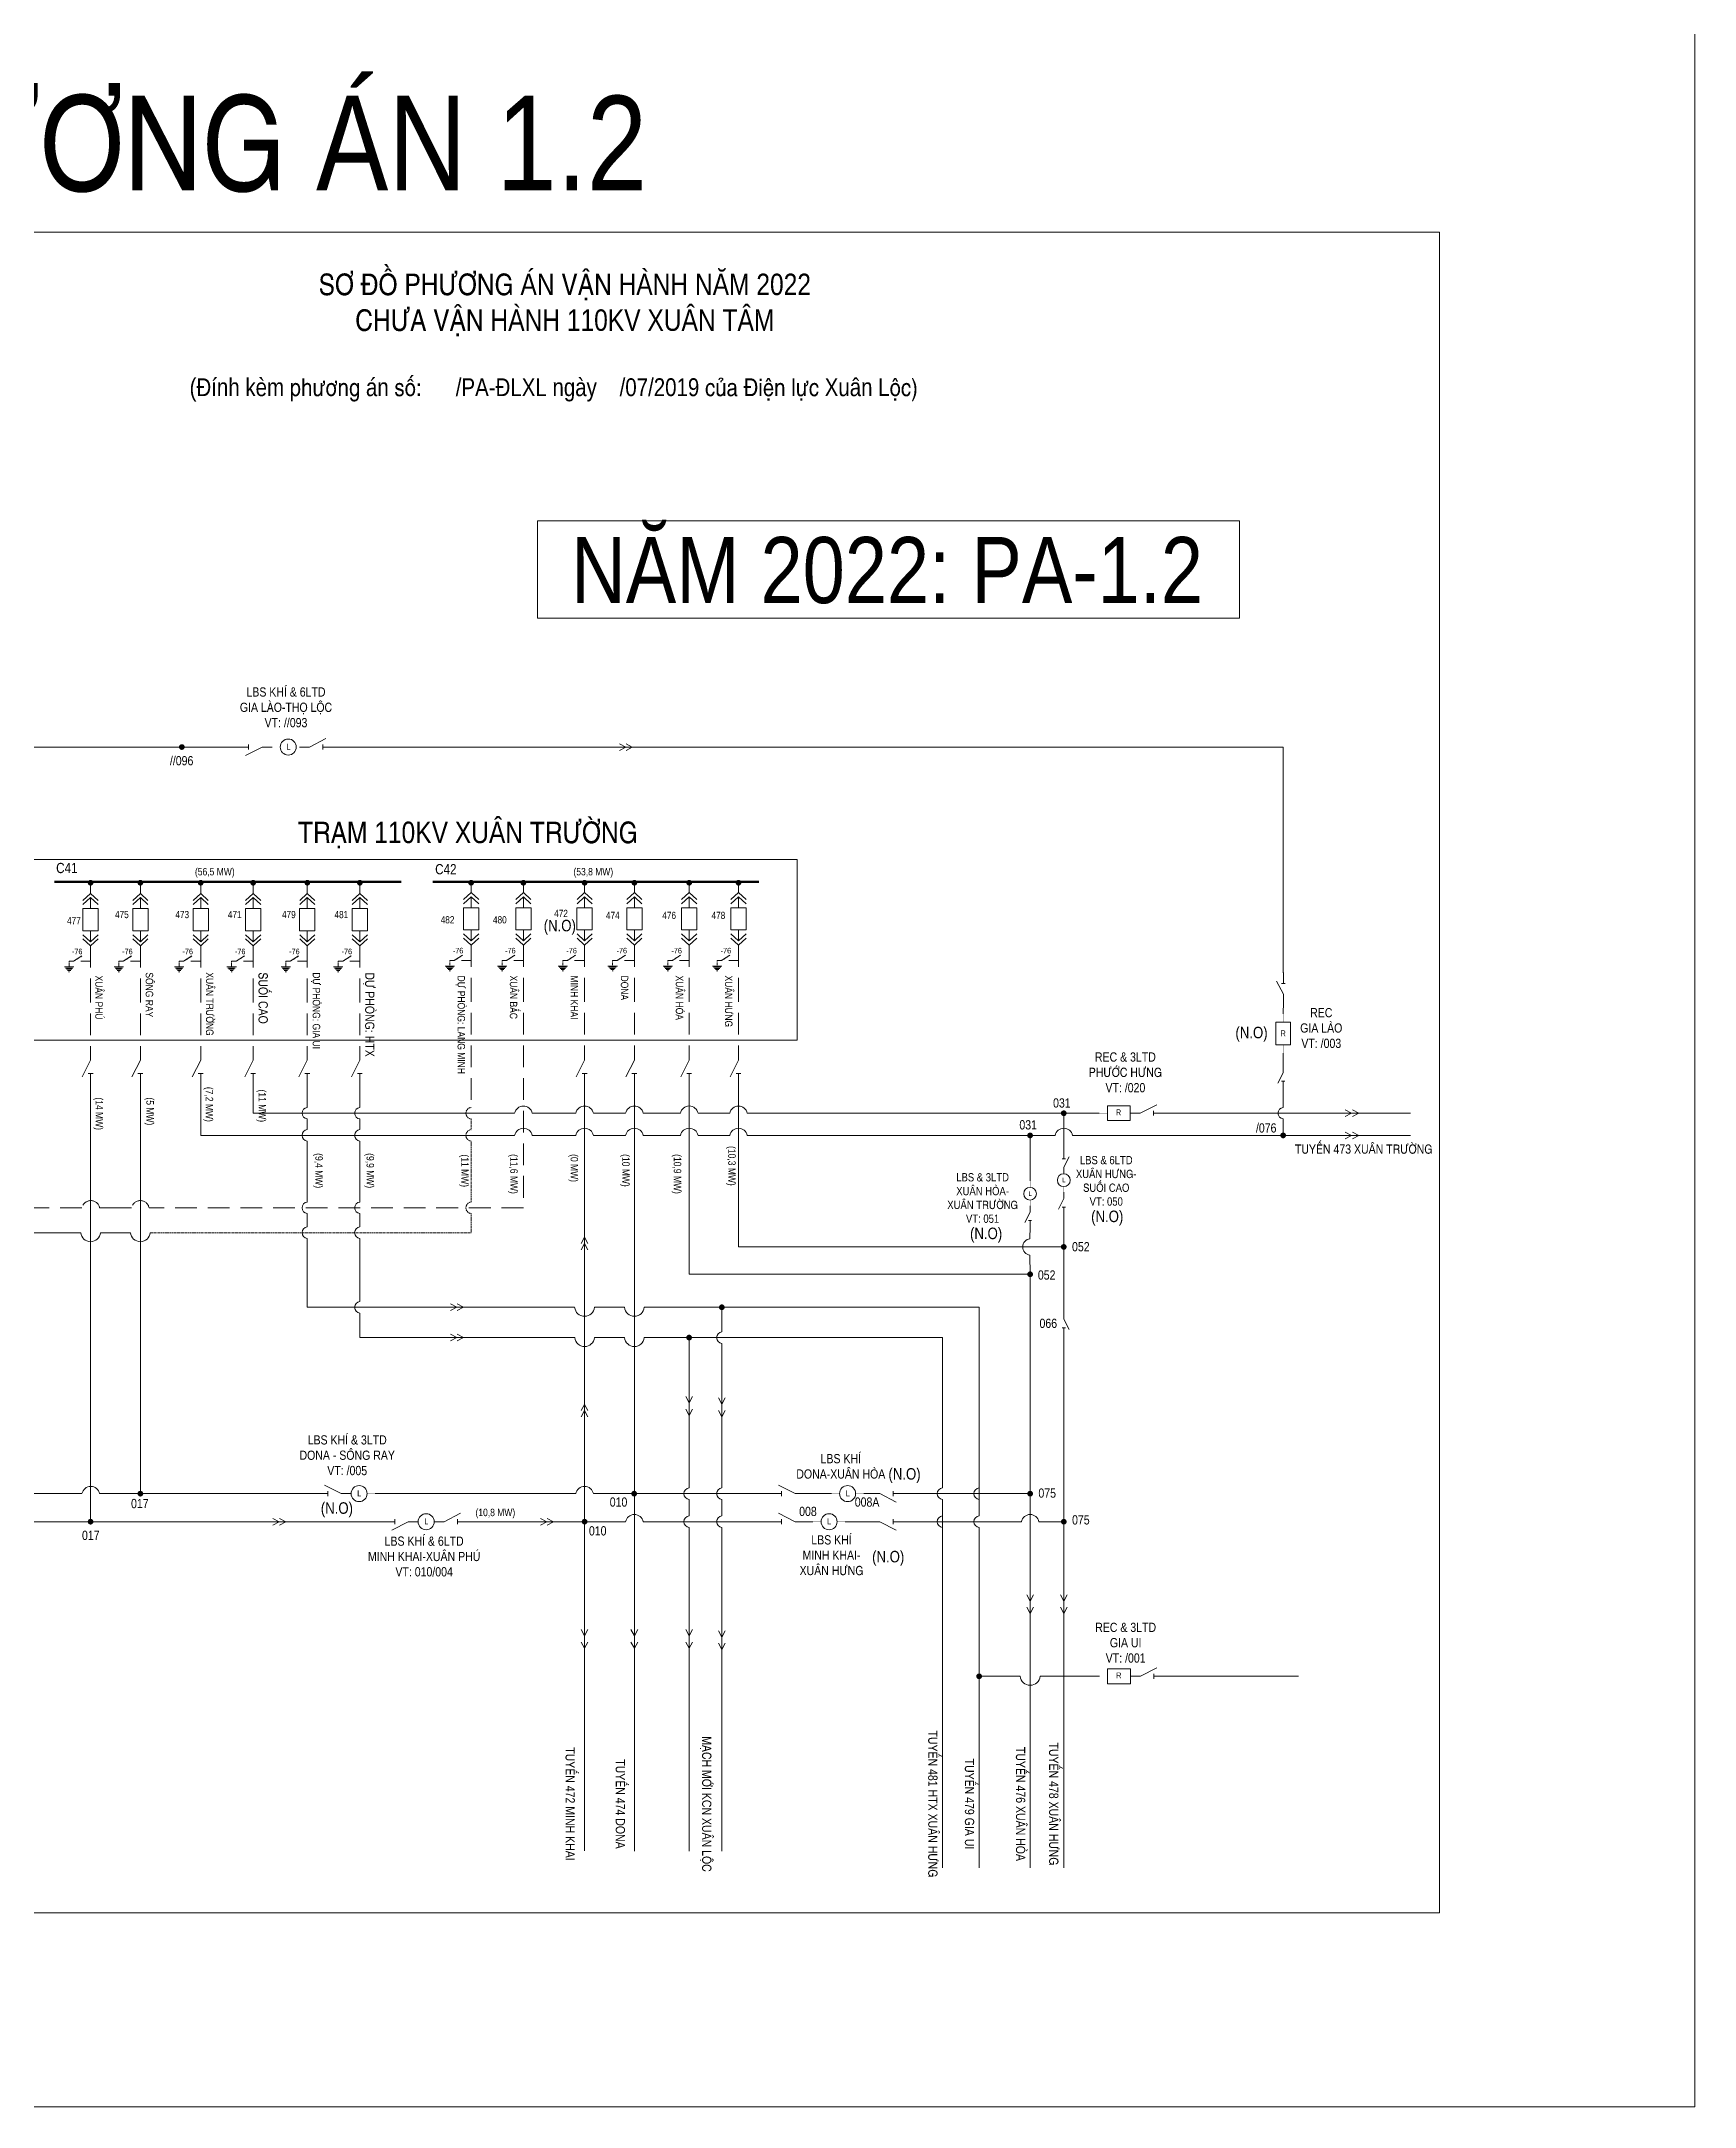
# Model space of a CAD drawing. Header units: inches. Extents: x 2152 to 4977, y -3144 to -873.
# Drawn here: x 4597.3 to 4977, y -3144 to -2669.5 of the extents above; entities that cross this region are included whole.
import ezdxf
from ezdxf.enums import TextEntityAlignment as Align

# ---------------------------------------------------------------- set-up
doc = ezdxf.new("R2010")
doc.units = ezdxf.units.IN
doc.header["$LTSCALE"] = 0.2
doc.header["$MEASUREMENT"] = 0
doc.linetypes.add('DASHED', pattern=[0.75, 0.5, -0.25])
doc.layers.get('0').update_dxf_attribs({"lineweight": 5})
for name, color, linetype, lineweight in [('Cap ngam', 1, 'DASHED', 15), ('Day 110kV', 4, 'Continuous', 13), ('Day 22kV', 1, 'Continuous', 13), ('Khung', 7, 'Continuous', 13), ('Text', 7, 'Continuous', 9), ('Thiet bi', 3, 'Continuous', 9), ('Tuyen 475', 6, 'Continuous', 13)]:
    doc.layers.add(name, color=color, linetype=linetype, lineweight=lineweight)
doc.styles.add('V-H-C', font='VHELVCN.TTF')
doc.styles.add('V-H-C-B', font='VHELVCB.TTF')

# ---------------------------------------------------------------- blocks, each defined once
blk = doc.blocks.new('MAT CAT')
at = {"color": 0}
for points in [[(-0.97, 5.81), (0, 6.7), (0.97, 5.81)], [(-0.97, 5.28), (0, 6.17), (0.97, 5.28)], [(0, 4.76), (0, 6.17)], [(-0.97, 1.42), (0, 0.53), (0.97, 1.42)], [(-0.97, 0.89), (0, 0), (0.97, 0.89)], [(0, 1.94), (0, 0.53)]]:
    blk.add_lwpolyline(points, dxfattribs=at)
blk.add_lwpolyline([(-0.98, 4.76), (0.98, 4.76), (0.98, 1.94), (-0.98, 1.94)], close=True, dxfattribs=at)
blk = doc.blocks.new('NOI DAT')
at = {"color": 0}
for points in [[(0.6, 0), (-0.6, 0)], [(-0.47, -0.15), (0.47, -0.15)], [(-0.34, -0.31), (0.34, -0.31)], [(-0.21, -0.46), (0.21, -0.46)], [(-0.08, -0.62), (0.08, -0.62)]]:
    blk.add_lwpolyline(points, dxfattribs=at)
blk = doc.blocks.new('DTD MC')
at = {"layer": 'Day 110kV', "color": 1, "linetype": 'DASHED'}
blk.add_lwpolyline([(1377.92, 454.43), (1374.95, 452.52), (1373.34, 452.52), (1373.34, 450.53)], dxfattribs=at)
at = {"layer": 'Thiet bi'}
for points in [[(1373.34, 452.52), (1374.95, 452.52), (1377.92, 454.43)], [(1381.08, 452.52), (1377.54, 452.52)]]:
    blk.add_lwpolyline(points, dxfattribs=at)
at = {"layer": 'Thiet bi', "xscale": 2.809729812779096, "yscale": 2.809729812779096, "zscale": 2.809729812779032}
blk.add_blockref('NOI DAT', (1373.34, 450.53), dxfattribs=at)
blk = doc.blocks.new('ALTD')
at = {"color": 0}
for points in [[(3.38, 1.08), (1.27, 0), (0, 0)], [(2.99, 0.31), (2.99, -0.31)], [(2.99, 0), (4.73, 0)]]:
    blk.add_lwpolyline(points, dxfattribs=at)

msp = doc.modelspace()

# ---------------------------------------------------------------- linework, layer by layer
at = {"layer": 'Cap ngam', "linetype": 'DASHED', "ltscale": 50, "elevation": 0.2}
for points in [[(4608.61, -2877.28), (4608.61, -2885.33), (4608.61, -2885.33), (4608.61, -2901.26)], [(4620.04, -2877.28), (4620.04, -2885.33), (4620.04, -2885.33), (4620.04, -2901.26)], [(4633.9, -2877.28), (4633.9, -2885.33), (4633.9, -2885.33), (4633.9, -2901.26), (4633.9, -2901.26)], [(4645.95, -2877.28), (4645.95, -2885.33), (4645.95, -2885.33), (4645.95, -2901.26), (4645.95, -2901.26)], [(4658.39, -2877.28), (4658.39, -2885.33), (4658.39, -2885.33), (4658.39, -2901.26), (4658.39, -2901.26)], [(4670.45, -2877.28), (4670.45, -2885.33), (4670.45, -2885.33), (4670.45, -2901.26), (4670.45, -2901.26)], [(4696.01, -2877.1), (4696.01, -2885.15), (4696.01, -2885.15), (4696.01, -2914.4), (4696.01, -2914.4)], [(4708.02, -2877.1), (4708.02, -2885.15), (4708.02, -2885.15), (4708.02, -2937.45)], [(4722.08, -2877.1), (4722.08, -2885.15), (4722.08, -2885.15), (4722.08, -2901.26)], [(4733.51, -2877.09), (4733.51, -2885.15), (4733.51, -2885.15), (4733.51, -2901.26)], [(4746.11, -2877.09), (4746.11, -2885.15), (4746.11, -2885.15), (4746.11, -2901.26)], [(4757.43, -2877.09), (4757.43, -2885.15), (4757.43, -2885.15), (4757.43, -2901.26)]]:
    msp.add_lwpolyline(points, dxfattribs=at)
at = {"layer": 'Cap ngam', "elevation": 0.2}
for points in [[(4696.01, -2914.4), (4696.01, -2914.4, 0.899221), (4696.01, -2917.05)], [(4696.01, -2919.5), (4696.01, -2919.5, 0.899221), (4696.01, -2922.15)], [(4696.01, -2936.13), (4696.01, -2936.13, 0.899221), (4696.01, -2938.78)]]:
    msp.add_lwpolyline(points, format="xyb", dxfattribs=at)
for points in [[(4696.01, -2917.05), (4696.01, -2919.5)], [(4696.01, -2922.15), (4696.01, -2936.13)], [(4696.01, -2938.78), (4696.01, -2943.17), (4622.32, -2943.17)]]:
    msp.add_lwpolyline(points, dxfattribs=at)
at = {"layer": 'Cap ngam', "linetype": 'DASHED', "ltscale": 50, "elevation": 0.2}
for points in [[(4613.42, -2937.45), (4610.67, -2937.45, 0.818695), (4606.63, -2937.45), (4594.6, -2937.45)], [(4708.02, -2937.45), (4622.05, -2937.45, 0.818695), (4618.02, -2937.45), (4613.42, -2937.45)]]:
    msp.add_lwpolyline(points, format="xyb", dxfattribs=at)
at = {"layer": 'Day 22kV'}
for p, q in [((4645.95, -2909.76, 0.2), (4645.95, -2915.72, 0.2)), ((4722.08, -2909.76, 0.2), (4722.08, -3085.15, 0.2)), ((4733.51, -2909.76, 0.2), (4733.51, -3085.27, 0.2)), ((4645.95, -2915.72, 0.2), (4702.85, -2915.72, 0.2)), ((4762.25, -2915.72, 0.2), (4840.26, -2915.72, 0.2)), ((4855.9, -2915.71, 0.2), (4911.8, -2915.71, 0.2)), ((4645.95, -2920.83, 0.2), (4702.85, -2920.83, 0.2)), ((4824.4, -2931.25, 0.2), (4824.4, -2920.83, 0.2)), ((4832.14, -2939.29, 0.2), (4832.14, -2946.44, 0.2)), ((4753.6, -2960.31, 0.2), (4753.6, -2965.95, 0.2)), ((4746.08, -2967.27, 0.2), (4746.08, -3001.8, 0.2)), ((4753.6, -2968.6, 0.2), (4753.6, -3001.8, 0.2)), ((4733.47, -3003.12, 0.2), (4764.21, -3003.12, 0.2)), ((4772.71, -3003.12, 0.2), (4778.77, -3003.12, 0.2)), ((4786.22, -3003.12, 0.2), (4787.6, -3003.12, 0.2)), ((4796.1, -3003.12, 0.2), (4824.41, -3003.12, 0.2)), ((4746.08, -3004.45, 0.2), (4746.08, -3008.25, 0.2)), ((4753.6, -3004.45, 0.2), (4753.6, -3008.25, 0.2)), ((4608.61, -3009.57, 0.2), (4675.35, -3009.57, 0.2)), ((4696.03, -3009.57, 0.2), (4722.08, -3009.57, 0.2)), ((4746.08, -3010.9, 0.2), (4746.08, -3085.27, 0.2)), ((4753.6, -3010.9, 0.2), (4753.6, -3085.27, 0.2)), ((4772.71, -3009.57, 0.2), (4774.52, -3009.57, 0.2)), ((4781.96, -3009.57, 0.2), (4787.6, -3009.57, 0.2)), ((4812.69, -3045.09, 0.2), (4822.13, -3045.09, 0.2)), ((4826.69, -3045.09, 0.2), (4840.33, -3045.09, 0.2)), ((4855.97, -3045.08, 0.2), (4886.05, -3045.09, 0.2))]:
    msp.add_line(p, q, dxfattribs=at)
msp.add_lwpolyline([(4372.45, -2713.34), (4918.45, -2713.34), (4918.45, -3099.44), (4372.45, -3099.44)], close=True, dxfattribs=at)
at = {"layer": 'Day 22kV', "elevation": 0.2}
for points in [[(4641.78, -2831.6), (4550.44, -2831.6), (4550.44, -2871.84), (4519.49, -2871.84)], [(4882.53, -2883.44), (4882.53, -2831.6), (4665.09, -2831.6)], [(4608.61, -2865.24), (4608.61, -2862.78)], [(4620.04, -2865.24), (4620.04, -2862.78)], [(4633.9, -2865.24), (4633.9, -2862.78)], [(4645.95, -2865.24), (4645.95, -2862.78)], [(4658.39, -2865.24), (4658.39, -2862.78)], [(4670.45, -2865.24), (4670.45, -2862.78)], [(4696.01, -2865.06), (4696.01, -2862.6)], [(4708.02, -2865.06), (4708.02, -2862.6)], [(4722.08, -2865.06), (4722.08, -2862.6)], [(4733.51, -2865.05), (4733.51, -2862.59)], [(4746.11, -2865.05), (4746.11, -2862.59)], [(4757.43, -2865.05), (4757.43, -2862.59)], [(4882.53, -2892.91), (4882.58, -2890.24)], [(4608.61, -2909.76), (4608.61, -3009.57), (4504.52, -3009.57)], [(4633.9, -2909.76), (4633.9, -2920.83), (4645.95, -2920.83)], [(4670.45, -2909.76), (4670.45, -2914.4)], [(4746.11, -2909.76), (4746.11, -2952.72), (4824.41, -2952.72), (4824.41, -3089.09)], [(4757.43, -2909.76), (4757.43, -2946.44), (4832.14, -2946.44), (4832.14, -2961.56)], [(4670.45, -2917.05), (4670.45, -2919.5)], [(4658.39, -2922.15), (4658.39, -2936.13)], [(4670.45, -2922.15), (4670.45, -2936.13)], [(4658.39, -2938.78), (4658.39, -2941.84)], [(4670.45, -2938.78), (4670.45, -2941.84)], [(4606.33, -2943.17), (4594.29, -2943.17)], [(4617.76, -2943.17), (4610.89, -2943.17)], [(4670.45, -2944.49), (4670.45, -2958.98)], [(4735.79, -2960.31), (4812.69, -2960.31), (4812.69, -2994.26), (4812.69, -3008.25)], [(4670.45, -2961.63), (4670.45, -2967.27), (4719.8, -2967.27)], [(4724.36, -2967.27), (4731.23, -2967.27)], [(4735.79, -2967.27), (4804.27, -2967.27), (4804.27, -3001.8)], [(4832.14, -2967), (4832.14, -3089.09)], [(4659.95, -3003.12), (4620.04, -3003.12)], [(4804.27, -3004.45), (4804.27, -3089.09)], [(4812.69, -3010.9), (4812.69, -3089.09)]]:
    msp.add_lwpolyline(points, dxfattribs=at)
at = {"layer": 'Day 22kV', "const_width": 0.647, "elevation": 0.2}
for points in [[(4629.57, -2831.27, 1), (4629.57, -2831.93, 1), (4629.57, -2831.27, 2.414214)], [(4832.14, -2915.39, 1), (4832.14, -2916.06, 1), (4832.14, -2915.39, 2.414214)], [(4824.4, -2920.49, 1), (4824.4, -2921.16, 1), (4824.4, -2920.49, 2.414214)], [(4882.53, -2920.49, 1), (4882.53, -2921.16, 1), (4882.53, -2920.49, 2.414214)], [(4832.14, -2946.1, 1), (4832.14, -2946.77, 1), (4832.14, -2946.1, 2.414214)], [(4824.41, -2952.39, 1), (4824.41, -2953.06, 1), (4824.41, -2952.39, 2.414214)], [(4753.6, -2959.97, 1), (4753.6, -2960.64, 1), (4753.6, -2959.97, 2.414214)], [(4746.08, -2966.94, 1), (4746.08, -2967.61, 1), (4746.08, -2966.94, 2.414214)], [(4620.04, -3002.79, 1), (4620.04, -3003.46, 1), (4620.04, -3002.79, 2.414214)], [(4733.47, -3002.79, 1), (4733.47, -3003.46, 1), (4733.47, -3002.79, 2.414214)], [(4824.41, -3002.79, 1), (4824.41, -3003.46, 1), (4824.41, -3002.79, 2.414214)], [(4608.61, -3009.24, 1), (4608.61, -3009.9, 1), (4608.61, -3009.24, 2.414214)], [(4722.08, -3009.24, 1), (4722.08, -3009.9, 1), (4722.08, -3009.24, 2.414214)], [(4832.14, -3009.24, 1), (4832.14, -3009.9, 1), (4832.14, -3009.24, 2.414214)], [(4812.69, -3044.75, 1), (4812.69, -3045.42, 1), (4812.69, -3044.75, 2.414214)]]:
    msp.add_lwpolyline(points, format="xyb", dxfattribs=at)
at = {"layer": 'Day 22kV', "const_width": 0.539, "elevation": 0.2}
msp.add_lwpolyline([(4600.26, -2862.59), (4680.01, -2862.59)], dxfattribs=at)
at = {"layer": 'Day 22kV', "color": 2, "const_width": 0.647, "elevation": 0.2}
for points in [[(4608.61, -2862.45, 1), (4608.61, -2863.11, 1), (4608.61, -2862.45, 2.414214)], [(4620.04, -2862.45, 1), (4620.04, -2863.11, 1), (4620.04, -2862.45, 2.414214)], [(4633.9, -2862.45, 1), (4633.9, -2863.11, 1), (4633.9, -2862.45, 2.414214)], [(4645.95, -2862.45, 1), (4645.95, -2863.11, 1), (4645.95, -2862.45, 2.414214)], [(4658.39, -2862.45, 1), (4658.39, -2863.11, 1), (4658.39, -2862.45, 2.414214)], [(4670.45, -2862.45, 1), (4670.45, -2863.11, 1), (4670.45, -2862.45, 2.414214)]]:
    msp.add_lwpolyline(points, format="xyb", dxfattribs=at)
at = {"layer": 'Day 22kV', "color": 5, "const_width": 0.539, "elevation": 0.2}
msp.add_lwpolyline([(4687.2, -2862.59), (4762.16, -2862.59)], dxfattribs=at)
at = {"layer": 'Day 22kV', "color": 5, "const_width": 0.647, "elevation": 0.2}
for points in [[(4696.01, -2862.45, 1), (4696.01, -2863.11, 1), (4696.01, -2862.45, 2.414214)], [(4708.02, -2862.45, 1), (4708.02, -2863.11, 1), (4708.02, -2862.45, 2.414214)], [(4722.08, -2862.45, 1), (4722.08, -2863.11, 1), (4722.08, -2862.45, 2.414214)], [(4733.51, -2862.45, 1), (4733.51, -2863.11, 1), (4733.51, -2862.45, 2.414214)], [(4746.11, -2862.45, 1), (4746.11, -2863.11, 1), (4746.11, -2862.45, 2.414214)], [(4757.43, -2862.45, 1), (4757.43, -2863.11, 1), (4757.43, -2862.45, 2.414214)]]:
    msp.add_lwpolyline(points, format="xyb", dxfattribs=at)
at = {"layer": 'Day 22kV', "elevation": 0.2}
for points in [[(4620.04, -2909.76), (4620.04, -3003.12), (4610.67, -3003.12, 0.818695), (4606.63, -3003.12), (4579.46, -3003.12)], [(4658.39, -2909.76), (4658.39, -2914.39, 0.899221), (4658.39, -2917.04), (4658.39, -2919.5)], [(4670.45, -2914.4), (4670.45, -2914.4, 0.899221), (4670.45, -2917.05)], [(4714.28, -2915.72), (4710.04, -2915.72, 0.818695), (4706.01, -2915.72), (4702.85, -2915.72)], [(4728.34, -2915.72), (4724.09, -2915.72, 0.818695), (4720.06, -2915.72), (4714.28, -2915.72)], [(4739.21, -2915.72), (4735.52, -2915.72, 0.818695), (4731.49, -2915.72), (4728.34, -2915.72)], [(4752.26, -2915.72), (4748.13, -2915.72, 0.818695), (4744.09, -2915.72), (4739.21, -2915.72)], [(4762.25, -2915.72), (4759.44, -2915.72, 0.818695), (4755.41, -2915.72), (4752.26, -2915.72)], [(4882.53, -2914.39), (4882.53, -2914.39, 0.899221), (4882.53, -2917.04)], [(4658.39, -2919.5), (4658.39, -2919.5, 0.899221), (4658.39, -2922.15)], [(4670.45, -2919.5), (4670.45, -2919.5, 0.899221), (4670.45, -2922.15)], [(4714.28, -2920.83), (4710.04, -2920.83, 0.818695), (4706.01, -2920.83), (4702.85, -2920.83)], [(4728.34, -2920.83), (4724.09, -2920.83, 0.818695), (4720.06, -2920.83), (4714.28, -2920.83)], [(4739.21, -2920.83), (4735.52, -2920.83, 0.818695), (4731.49, -2920.83), (4728.34, -2920.83)], [(4752.26, -2920.83), (4748.13, -2920.83, 0.818695), (4744.09, -2920.83), (4739.21, -2920.83)], [(4826.98, -2920.83), (4759.44, -2920.83, 0.818695), (4755.41, -2920.83), (4752.26, -2920.83)], [(4911.8, -2920.83), (4834.16, -2920.83, 0.818695), (4830.13, -2920.83), (4826.98, -2920.83)], [(4658.39, -2936.13), (4658.39, -2936.13, 0.899221), (4658.39, -2938.78)], [(4670.45, -2936.13), (4670.45, -2936.13, 0.899221), (4670.45, -2938.78)], [(4606.33, -2943.17), (4606.33, -2943.17, 0.907624), (4610.89, -2943.17), (4610.89, -2943.17)], [(4617.76, -2943.17), (4617.76, -2943.17, 0.907624), (4622.32, -2943.17), (4622.32, -2943.17)], [(4658.39, -2941.84), (4658.39, -2941.84, 0.899221), (4658.39, -2944.49)], [(4658.39, -2944.49), (4658.39, -2960.31), (4719.79, -2960.31, 0.907624), (4724.35, -2960.31), (4731.23, -2960.31)], [(4670.45, -2941.84), (4670.45, -2941.84, 0.899221), (4670.45, -2944.49)], [(4670.45, -2958.98), (4670.45, -2958.98, 0.899221), (4670.45, -2961.63)], [(4731.23, -2960.31), (4731.23, -2960.31, 0.907624), (4735.79, -2960.31), (4735.79, -2960.31)], [(4719.8, -2967.27), (4719.8, -2967.27, 0.907624), (4724.36, -2967.27), (4724.36, -2967.27)], [(4731.23, -2967.27), (4731.23, -2967.27, 0.907624), (4735.79, -2967.27), (4735.79, -2967.27)], [(4753.6, -2965.95), (4753.6, -2965.95, 0.899221), (4753.6, -2968.6)], [(4733.47, -3003.12), (4733.47, -3003.12), (4724.09, -3003.12, 0.818695), (4720.06, -3003.12), (4674.01, -3003.12)], [(4746.08, -3001.8), (4746.08, -3001.8, 0.899221), (4746.08, -3004.45)], [(4753.6, -3001.8), (4753.6, -3001.8, 0.899221), (4753.6, -3004.45)], [(4804.27, -3001.8), (4804.27, -3001.8, 0.899221), (4804.27, -3004.45)], [(4812.69, -3001.8), (4812.69, -3001.8, 0.899221), (4812.69, -3004.45)], [(4764.21, -3009.57), (4764.21, -3009.57), (4735.52, -3009.57, 0.818695), (4731.49, -3009.57), (4722.08, -3009.57)], [(4832.14, -3009.57), (4832.14, -3009.57), (4826.43, -3009.57, 0.818695), (4822.39, -3009.57), (4796.1, -3009.57)], [(4746.08, -3008.25), (4746.08, -3008.25, 0.899221), (4746.08, -3010.9)], [(4753.6, -3008.25), (4753.6, -3008.25, 0.899221), (4753.6, -3010.9)], [(4804.27, -3008.25), (4804.27, -3008.25, 0.899221), (4804.27, -3010.9)], [(4812.69, -3008.25), (4812.69, -3008.25, 0.899221), (4812.69, -3010.9)], [(4822.13, -3045.09), (4822.13, -3045.09, 0.907624), (4826.69, -3045.09), (4826.69, -3045.09)]]:
    msp.add_lwpolyline(points, format="xyb", dxfattribs=at)
at = {"layer": 'Khung'}
msp.add_lwpolyline([(4314.4, -2237.97), (4977.05, -2237.97), (4977.05, -3143.96), (4314.4, -3143.96)], close=True, dxfattribs=at)
for points, elevation in [([(4711.27, -2779.66), (4872.49, -2779.66), (4872.49, -2802.02), (4711.27, -2802.02)], 2.59), ([(4573.25, -2857.46), (4770.9, -2857.46), (4770.9, -2898.95), (4573.25, -2898.95)], 0.04)]:
    msp.add_lwpolyline(points, close=True, dxfattribs=dict(at, elevation=elevation))
at = {"layer": 'Text', "color": 1, "linetype": 'Continuous', "elevation": 0.2}
for points in [[(4882.53, -2904.96), (4882.53, -2901.93)], [(4882.53, -2914.39), (4882.53, -2910.4)], [(4882.53, -2920.83), (4882.53, -2917.04)]]:
    msp.add_lwpolyline(points, dxfattribs=at)
at = {"layer": 'Thiet bi'}
for p, q in [((4731.51, -2831.6, 0.2), (4730.06, -2830.83, 0.2)), ((4731.51, -2831.6, 0.2), (4730.06, -2832.38, 0.2)), ((4733.04, -2831.6, 0.2), (4731.59, -2830.83, 0.2)), ((4733.04, -2831.6, 0.2), (4731.59, -2832.38, 0.2)), ((4898.2, -2915.72, 0.2), (4896.75, -2914.95, 0.2)), ((4898.2, -2915.72, 0.2), (4896.75, -2916.5, 0.2)), ((4899.92, -2915.72, 0.2), (4898.47, -2914.95, 0.2)), ((4899.92, -2915.72, 0.2), (4898.47, -2916.5, 0.2)), ((4898.2, -2920.84, 0.2), (4896.75, -2920.06, 0.2)), ((4898.2, -2920.84, 0.2), (4896.75, -2921.61, 0.2)), ((4899.92, -2920.84, 0.2), (4898.47, -2920.06, 0.2)), ((4899.92, -2920.84, 0.2), (4898.47, -2921.61, 0.2)), ((4722.08, -2944.23, 0.2), (4721.3, -2945.68, 0.2)), ((4722.08, -2945.65, 0.2), (4721.3, -2947.1, 0.2)), ((4722.08, -2944.23, 0.2), (4722.85, -2945.68, 0.2)), ((4722.08, -2945.65, 0.2), (4722.85, -2947.1, 0.2)), ((4692.75, -2960.31, 0.2), (4691.3, -2959.53, 0.2)), ((4692.75, -2960.31, 0.2), (4691.3, -2961.08, 0.2)), ((4694.28, -2960.31, 0.2), (4692.83, -2959.53, 0.2)), ((4694.28, -2960.31, 0.2), (4692.83, -2961.08, 0.2)), ((4692.71, -2967.27, 0.2), (4691.26, -2966.5, 0.2)), ((4692.71, -2967.27, 0.2), (4691.26, -2968.05, 0.2)), ((4694.23, -2967.27, 0.2), (4692.78, -2966.5, 0.2)), ((4694.23, -2967.27, 0.2), (4692.78, -2968.05, 0.2)), ((4722.08, -2982.61, 0.2), (4721.3, -2984.06, 0.2)), ((4722.08, -2984.03, 0.2), (4721.3, -2985.48, 0.2)), ((4722.08, -2982.61, 0.2), (4722.85, -2984.06, 0.2)), ((4722.08, -2984.03, 0.2), (4722.85, -2985.48, 0.2)), ((4746.08, -2982.29, 0.2), (4745.3, -2980.84, 0.2)), ((4746.08, -2985.15, 0.2), (4745.3, -2983.7, 0.2)), ((4746.08, -2982.29, 0.2), (4746.85, -2980.84, 0.2)), ((4746.08, -2985.15, 0.2), (4746.85, -2983.7, 0.2)), ((4753.6, -2982.59, 0.2), (4752.83, -2981.14, 0.2)), ((4753.6, -2985.45, 0.2), (4752.83, -2984, 0.2)), ((4753.6, -2982.59, 0.2), (4754.38, -2981.14, 0.2)), ((4753.6, -2985.45, 0.2), (4754.38, -2984, 0.2)), ((4651.93, -3009.57, 0.2), (4650.48, -3008.8, 0.2)), ((4651.93, -3009.57, 0.2), (4650.48, -3010.35, 0.2)), ((4653.45, -3009.57, 0.2), (4652, -3008.8, 0.2)), ((4653.45, -3009.57, 0.2), (4652, -3010.35, 0.2)), ((4713.42, -3009.57, 0.2), (4711.97, -3008.8, 0.2)), ((4713.42, -3009.57, 0.2), (4711.97, -3010.35, 0.2)), ((4714.94, -3009.57, 0.2), (4713.49, -3008.8, 0.2)), ((4714.94, -3009.57, 0.2), (4713.49, -3010.35, 0.2)), ((4824.41, -3027.84, 0.2), (4823.63, -3026.39, 0.2)), ((4824.41, -3027.84, 0.2), (4825.19, -3026.39, 0.2)), ((4832.14, -3027.83, 0.2), (4831.37, -3026.38, 0.2)), ((4832.14, -3027.83, 0.2), (4832.92, -3026.38, 0.2)), ((4824.41, -3030.69, 0.2), (4823.63, -3029.24, 0.2)), ((4824.41, -3030.69, 0.2), (4825.19, -3029.24, 0.2)), ((4832.14, -3030.69, 0.2), (4831.37, -3029.24, 0.2)), ((4832.14, -3030.69, 0.2), (4832.92, -3029.24, 0.2)), ((4722.08, -3035.8, 0.2), (4721.3, -3034.35, 0.2)), ((4722.08, -3035.8, 0.2), (4722.85, -3034.35, 0.2)), ((4733.51, -3035.8, 0.2), (4732.73, -3034.35, 0.2)), ((4733.51, -3035.8, 0.2), (4734.28, -3034.35, 0.2)), ((4746.08, -3035.8, 0.2), (4745.3, -3034.35, 0.2)), ((4746.08, -3035.8, 0.2), (4746.85, -3034.35, 0.2)), ((4753.6, -3036.1, 0.2), (4752.83, -3034.65, 0.2)), ((4753.6, -3036.1, 0.2), (4754.38, -3034.65, 0.2)), ((4722.08, -3038.66, 0.2), (4721.3, -3037.21, 0.2)), ((4722.08, -3038.66, 0.2), (4722.85, -3037.21, 0.2)), ((4733.51, -3038.66, 0.2), (4732.73, -3037.21, 0.2)), ((4733.51, -3038.66, 0.2), (4734.28, -3037.21, 0.2)), ((4746.08, -3038.66, 0.2), (4745.3, -3037.21, 0.2)), ((4746.08, -3038.66, 0.2), (4746.85, -3037.21, 0.2)), ((4753.6, -3038.95, 0.2), (4752.83, -3037.5, 0.2)), ((4753.6, -3038.95, 0.2), (4754.38, -3037.5, 0.2))]:
    msp.add_line(p, q, dxfattribs=at)
at = {"layer": 'Thiet bi', "color": 1, "elevation": 0.2}
for points in [[(4650.28, -2831.6, 0.064, 0.064, 0), (4652.17, -2831.6, 0.32, 0.32, 0)], [(4655.84, -2831.6, 0.064, 0.064, 0), (4657.73, -2831.6, 0.32, 0.32, 0)], [(4840.26, -2915.72, 0.064, 0.064, 0), (4842.15, -2915.72, 0.32, 0.32, 0)], [(4847.4, -2915.72, 0.064, 0.064, 0), (4849.28, -2915.72, 0.32, 0.32, 0)], [(4840.33, -3045.09, 0.064, 0.064, 0), (4842.21, -3045.09, 0.32, 0.32, 0)], [(4847.47, -3045.09, 0.064, 0.064, 0), (4849.35, -3045.09, 0.32, 0.32, 0)]]:
    msp.add_lwpolyline(points, format="xyseb", dxfattribs=at)
at = {"layer": 'Thiet bi'}
for points, elevation in [([(4882.53, -2892.91, 0.064, 0.064, 0), (4882.53, -2894.79, 0.32, 0.32, 0)], -0.44), ([(4882.53, -2900.05, 0.064, 0.064, 0), (4882.53, -2901.93, 0.32, 0.32, 0)], -0.44), ([(4824.4, -2931.25, 0.0512, 0.0512, 0), (4824.4, -2932.76, 0.256, 0.256, 0)], 0.2), ([(4832.14, -2928.13, 0.0512, 0.0512, 0), (4832.14, -2929.64, 0.256, 0.256, 0)], 0.2), ([(4824.4, -2935.7, 0.0512, 0.0512, 0), (4824.4, -2937.21, 0.256, 0.256, 0)], 0.2), ([(4832.14, -2932.58, 0.0512, 0.0512, 0), (4832.14, -2934.09, 0.256, 0.256, 0)], 0.2), ([(4666.57, -3003.12, 0.064, 0.064, 0), (4668.45, -3003.12, 0.32, 0.32, 0)], 0.2), ([(4672.13, -3003.12, 0.064, 0.064, 0), (4674.01, -3003.12, 0.32, 0.32, 0)], 0.2), ([(4778.77, -3003.12, 0.064, 0.064, 0), (4780.66, -3003.12, 0.32, 0.32, 0)], 0.2), ([(4784.33, -3003.12, 0.064, 0.064, 0), (4786.22, -3003.12, 0.32, 0.32, 0)], 0.2), ([(4681.57, -3009.57, 0.064, 0.064, 0), (4683.85, -3009.57, 0.32, 0.32, 0)], 0.2), ([(4687.53, -3009.57, 0.064, 0.064, 0), (4689.41, -3009.57, 0.32, 0.32, 0)], 0.2), ([(4774.52, -3009.57, 0.064, 0.064, 0), (4776.4, -3009.57, 0.32, 0.32, 0)], 0.2), ([(4780.08, -3009.57, 0.064, 0.064, 0), (4781.96, -3009.57, 0.32, 0.32, 0)], 0.2)]:
    msp.add_lwpolyline(points, format="xyseb", dxfattribs=dict(at, elevation=elevation))
at = {"layer": 'Thiet bi', "lineweight": 20, "ltscale": 10, "elevation": -0.44}
msp.add_lwpolyline([(4884.25, -2894.79), (4884.25, -2900.05), (4880.82, -2900.05), (4880.82, -2894.79), (4884.25, -2894.79)], dxfattribs=at)
at = {"layer": 'Thiet bi', "color": 1, "lineweight": 20, "ltscale": 10, "elevation": 0.2}
for points in [[(4842.15, -2914.01), (4847.4, -2914.01), (4847.4, -2917.43), (4842.15, -2917.43), (4842.15, -2914.01)], [(4842.21, -3043.37), (4847.47, -3043.37), (4847.47, -3046.8), (4842.21, -3046.8), (4842.21, -3043.37)]]:
    msp.add_lwpolyline(points, dxfattribs=at)
at = {"layer": 'Thiet bi', "color": 1, "lineweight": 20, "ltscale": 10}
msp.add_circle((4654.01, -2831.6, 0.84), 1.84, dxfattribs=at)
at = {"layer": 'Thiet bi', "lineweight": 20, "ltscale": 10}
for centre, radius in [((4832.14, -2931.11, 0.71), 1.47), ((4824.4, -2934.23, 0.71), 1.47), ((4670.29, -3003.12, 0.84), 1.84), ((4782.49, -3003.12, 0.84), 1.84), ((4685.69, -3009.57, 0.84), 1.84), ((4778.24, -3009.57, 0.84), 1.84)]:
    msp.add_circle(centre, radius, dxfattribs=at)
at = {"layer": 'Tuyen 475', "color": 1, "linetype": 'Continuous', "elevation": 0.2}
msp.add_lwpolyline([(4832.14, -2915.72), (4832.14, -2924.18)], dxfattribs=at)
msp.add_lwpolyline([(4824.4, -2941.74), (4824.37, -2944.55, 0.880264), (4824.37, -2948.32), (4824.41, -2952.72), (4824.41, -2952.72)], format="xyb", dxfattribs=at)

# ---------------------------------------------------------------- block references
at = {"layer": 'Day 110kV', "color": 1, "linetype": 'DASHED', "xscale": 0.6399999999998727, "yscale": 0.6399999999998727, "zscale": 0.6400000000000001}
for p in [(3724.72, -3170.44, 0.2), (3736.15, -3170.44, 0.2), (3750.01, -3170.44, 0.2), (3762.07, -3170.44, 0.2), (3774.5, -3170.44, 0.2), (3786.56, -3170.44, 0.2), (3812.18, -3170.25, 0.2), (3824.19, -3170.25, 0.2), (3838.15, -3170.25, 0.2), (3849.58, -3170.25, 0.2), (3862.27, -3170.25, 0.2), (3873.59, -3170.25, 0.2)]:
    msp.add_blockref('DTD MC', p, dxfattribs=at)
at = {"layer": 'Day 22kV', "xscale": -1.798227080178549, "yscale": 1.798227080179004, "zscale": 1.79822708017858}
msp.add_blockref('ALTD', (4668.45, -3003.12, 0.84), dxfattribs=at)
at = {"layer": 'Thiet bi'}
for p, xscale, yscale, zscale, rotation in [((4650.28, -2831.6, 0.2), 1.798227080178549, 1.798227080178549, 1.79822708017858, 180), ((4882.58, -2890.24, -0.44), 1.438581664143157, 1.438581664143157, 1.438581664142865, 90), ((4608.61, -2901.26, 0.2), -1.798227080178549, 1.798227080179004, 1.79822708017858, 90), ((4620.04, -2901.26, 0.2), -1.798227080178549, 1.798227080179004, 1.79822708017858, 90), ((4633.9, -2901.26, 0.2), -1.798227080178549, 1.798227080179004, 1.79822708017858, 90), ((4645.95, -2901.26, 0.2), -1.798227080178549, 1.798227080179004, 1.79822708017858, 90), ((4658.39, -2901.26, 0.2), -1.798227080178549, 1.798227080179004, 1.79822708017858, 90), ((4670.45, -2901.26, 0.2), -1.798227080178549, 1.798227080179004, 1.79822708017858, 90), ((4722.08, -2901.26, 0.2), -1.798227080178549, 1.798227080179004, 1.79822708017858, 90), ((4733.51, -2901.26, 0.2), -1.798227080178549, 1.798227080179004, 1.79822708017858, 90), ((4746.11, -2901.26, 0.2), -1.798227080178549, 1.798227080179004, 1.79822708017858, 90), ((4757.43, -2901.26, 0.2), -1.798227080178549, 1.798227080179004, 1.79822708017858, 90), ((4882.53, -2904.96, 0.2), -1.150865331314435, 1.150865331314435, 1.150865331314292, 89.99999999997739), ((4832.14, -2929.62, 0.2), -1.150865331314435, 1.150865331314435, 1.150865331314292, 269.9999999999774), ((4824.4, -2936.97, 0.2), -1.150865331314435, 1.150865331314435, 1.150865331314292, 89.99999999997739), ((4832.14, -2933.85, 0.2), -1.150865331314435, 1.150865331314435, 1.150865331314292, 89.99999999997739), ((4832.14, -2961.56, 0.2), 1.150865331314435, 1.150865331314435, 1.150865331314292, 269.9999999999774), ((4787.6, -3003.12, 0.2), -1.798227080178549, 1.798227080178549, 1.79822708017858, 180), ((4683.85, -3009.57, 0.2), 1.798227080178549, 1.798227080179004, 1.79822708017858, 180), ((4787.6, -3009.57, 0.2), -1.798227080178549, 1.798227080178549, 1.79822708017858, 180)]:
    msp.add_blockref('ALTD', p, dxfattribs=dict(at, xscale=xscale, yscale=yscale, zscale=zscale, rotation=rotation))
at = {"layer": 'Thiet bi', "zscale": 1.79822708017858}
for name, p, xscale, yscale in [('ALTD', (4656.59, -2831.6, 0.2), 1.798227080178549, 1.798227080179004), ('MAT CAT', (4608.61, -2877.28, 0.2), 1.798227080178549, 1.798227080179004), ('MAT CAT', (4620.04, -2877.28, 0.2), 1.798227080178549, 1.798227080179004), ('MAT CAT', (4633.9, -2877.28, 0.2), 1.798227080178549, 1.798227080179004), ('MAT CAT', (4645.95, -2877.28, 0.2), 1.798227080178549, 1.798227080179004), ('MAT CAT', (4658.39, -2877.28, 0.2), 1.798227080178549, 1.798227080179004), ('MAT CAT', (4670.45, -2877.28, 0.2), 1.798227080178549, 1.798227080179004), ('MAT CAT', (4696.01, -2877.1, 0.2), 1.798227080178549, 1.798227080179004), ('MAT CAT', (4708.02, -2877.1, 0.2), 1.798227080178549, 1.798227080179004), ('MAT CAT', (4722.08, -2877.1, 0.2), 1.798227080178549, 1.798227080179004), ('MAT CAT', (4733.51, -2877.09, 0.2), 1.798227080178549, 1.798227080179004), ('MAT CAT', (4746.11, -2877.09, 0.2), 1.798227080178549, 1.798227080179004), ('MAT CAT', (4757.43, -2877.09, 0.2), 1.798227080178549, 1.798227080179004), ('ALTD', (4772.71, -3003.12, 0.2), -1.798227080178549, 1.798227080178549), ('ALTD', (4687.53, -3009.57, 0.2), 1.798227080178549, 1.798227080179004), ('ALTD', (4772.71, -3009.57, 0.2), -1.798227080178549, 1.798227080178549)]:
    msp.add_blockref(name, p, dxfattribs=dict(at, xscale=xscale, yscale=yscale))
at = {"layer": 'Thiet bi', "color": 1, "xscale": 1.798227080178693, "yscale": 1.798227080178776, "zscale": 1.79822708017858, "rotation": 0.002908898900815758}
for p in [(4847.4, -2915.71, 0.2), (4847.47, -3045.08, 0.2)]:
    msp.add_blockref('ALTD', p, dxfattribs=at)

# ---------------------------------------------------------------- texts
at = {"layer": 'Text', "style": 'V-H-C-B'}
for s, height, p in [('C41', 2.338, (4600.7, -2860.56, 0.2)), ('(56,5 MW)', 1.706, (4632.58, -2861.09, 0.4)), ('C42', 2.338, (4687.75, -2860.84, 0.2)), ('(53,8 MW)', 1.706, (4719.52, -2861.09, 0.4)), ('475', 1.648, (4614.22, -2870.91, 0.2)), ('473', 1.648, (4628.08, -2870.91, 0.2)), ('471', 1.648, (4640.14, -2870.91, 0.2)), ('479', 1.648, (4652.57, -2870.91, 0.2)), ('481', 1.648, (4664.63, -2870.91, 0.2)), ('482', 1.648, (4689.02, -2872.12, 0.2)), ('480', 1.648, (4701.03, -2872.12, 0.2)), ('472', 1.648, (4715.09, -2870.64, 0.2)), ('474', 1.648, (4726.97, -2871.11, 0.2)), ('476', 1.648, (4739.92, -2871.11, 0.2)), ('478', 1.648, (4751.23, -2871.11, 0.2)), ('477', 1.648, (4603.21, -2872.31, 0.2)), ('-76', 1.268, (4604.34, -2879.2, 0.2)), ('-76', 1.268, (4615.86, -2879.2, 0.2)), ('-76', 1.268, (4629.72, -2879.2, 0.2)), ('-76', 1.268, (4641.78, -2879.2, 0.2)), ('-76', 1.268, (4654.21, -2879.2, 0.2)), ('-76', 1.268, (4666.27, -2879.2, 0.2)), ('-76', 1.268, (4691.82, -2879.01, 0.2)), ('-76', 1.268, (4703.83, -2879.01, 0.2)), ('-76', 1.268, (4717.89, -2879.01, 0.2)), ('-76', 1.268, (4729.42, -2879.01, 0.2)), ('-76', 1.268, (4742.02, -2879.01, 0.2)), ('-76', 1.268, (4753.33, -2879.01, 0.2)), ('(10,8 MW)', 1.706, (4697.02, -3008.29, 0.2))]:
    msp.add_text(s, height=height, dxfattribs=at).set_placement(p)
at = {"layer": 'Text', "color": 1, "style": 'V-H-C-B'}
for p in [(4716.38, -2873.94, 0.33), (4875.26, -2898.51), (4842.12, -2940.74), (4814.3, -2944.65), (4795.56, -2999.9), (4665.18, -3007.75), (4791.81, -3018.91, 0.2)]:
    msp.add_text('(N.O)', height=2.639, dxfattribs=at).set_placement(p, align=Align.CENTER)
at = {"layer": 'Text'}
for s, height, style, p in [('XUAÂN PHUÙ', 1.706, 'V-H-C-B', (4609.69, -2884.1, 0.2)), ('SOÂNG RAY', 1.706, 'V-H-C-B', (4621.27, -2883.37, 0.2)), ('XUAÂN TRÖÔØNG', 1.7065, 'V-H-C-B', (4635.13, -2883.37, 0.2)), ('SUOÁI CAO', 2.113, 'V-H-C', (4647.19, -2883.37, 0.2)), ('DÖÏ PHOØNG: GIA UI', 1.7065, 'V-H-C-B', (4659.63, -2883.37, 0.2)), ('DÖÏ PHOØNG: HTX', 2.1129, 'V-H-C', (4671.68, -2883.37, 0.2)), ('DÖÏ PHOØNG: LANG MINH', 1.7065, 'V-H-C-B', (4692.9, -2884.1, 0.2)), ('XUAÂN BAÉC', 1.706, 'V-H-C-B', (4704.91, -2884.1, 0.2)), ('MINH KHAI', 1.706, 'V-H-C-B', (4718.86, -2884.1, 0.2)), ('DONA', 1.706, 'V-H-C-B', (4730.41, -2884.1, 0.2)), ('XUAÂN HOØA', 1.706, 'V-H-C-B', (4743.02, -2884.1, 0.2)), ('XUAÂN HÖNG', 1.706, 'V-H-C-B', (4754.33, -2884.1, 0.2)), ('(14 MW)', 1.706, 'V-H-C-B', (4609.74, -2912.1, 0.2)), ('(5 MW)', 1.706, 'V-H-C-B', (4621.43, -2912.1, 0.2)), ('(7,2 MW)', 1.706, 'V-H-C-B', (4635.04, -2909.68, 0.2)), ('(11 MW)', 1.706, 'V-H-C-B', (4647.18, -2910.28, 0.2)), ('(9,4 MW)', 1.706, 'V-H-C-B', (4660.23, -2924.91, 0.2)), ('(9,9 MW)', 1.706, 'V-H-C-B', (4672, -2924.91, 0.2)), ('(11 MW)', 1.706, 'V-H-C-B', (4693.76, -2925.2, 0.4)), ('(11,6 MW)', 1.706, 'V-H-C-B', (4705, -2925.13, 0.2)), ('(0 MW)', 1.706, 'V-H-C-B', (4718.86, -2925.13, 0.2)), ('(10 MW)', 1.706, 'V-H-C-B', (4730.71, -2925.13, 0.2)), ('(10,9 MW)', 1.706, 'V-H-C-B', (4742.56, -2925.13, 0.2)), ('(10,3 MW)', 1.706, 'V-H-C-B', (4755.07, -2923.27, 0.4))]:
    msp.add_text(s, height=height, rotation=270, dxfattribs=dict(at, style=style)).set_placement(p)
at = {"layer": 'Text', "attachment_point": 5, "style": 'V-H-C'}
for s, insert, char_height, width in [('PHÖÔNG AÙN 1.2', (4639.66, -2693.14, 3.7), 21.7149, 773.2879), ('SÔ ÑOÀ PHÖÔNG AÙN VAÄN HAØNH NAÊM 2022\\PCHÖA VAÄN HAØNH 110KV XUAÂN TAÂM', (4717.53, -2730.04, 0.84), 4.9259, 175.4148), ('(Ñính keøm phöông aùn soá:      /PA-ÑLXL ngaøy    /07/2019 cuûa Ñieän löïc Xuaân Loäc)', (4714.99, -2749.57, 0.84), 4.1049, 160.7479), ('NAÊM 2022: PA-1.2', (4791.54, -2791.06, 2.59), 15.2004, 541.3015), ('LBS KHÍ & 6LTD\\PGIA LAØO-THOÏ LOÄC\\PVT: //093', (4653.49, -2822.49, 0.31), 2.1129, 24.2559), ('//096', (4629.52, -2834.76, 0.2), 2.113, 24.2559), ('TRAÏM 110KV XUAÂN TRÖÔØNG', (4695.27, -2851.83, 0.84), 4.9259, 164.9323), ('REC\\PGIA LAØO\\PVT: /003', (4891.28, -2896.16, -0.44), 2.113, 24.2559), ('REC & 3LTD\\PPHÖÔÙC HÖNG\\PVT: /020', (4846.29, -2906.35, 0.2), 2.1129, 31.9062), ('031', (4831.7, -2913.38, 0.2), 2.113, 31.9062), ('031', (4823.96, -2918.41, 0.2), 2.113, 31.9062), ('/076', (4878.63, -2919.12, 0.2), 2.113, 31.9062), ('TUYEÁN 473 XUAÂN TRÖÔØNG', (4901.03, -2923.99), 2.1129, 51.9495), ('LBS & 6LTD\\PXUAÂN HÖNG-\\PSUOÁI CAO\\PVT: 050', (4841.89, -2931.27, 0.2), 1.9016, 28.7156), ('LBS & 3LTD\\PXUAÂN HOØA-\\PXUAÂN TRÖÔØNG\\PVT: 051', (4813.49, -2935.21, 0.18), 1.9016, 61.1537), ('052', (4836.05, -2946.41, 0.2), 2.113, 31.9062), ('052', (4828.21, -2952.91, 0.2), 2.113, 31.9062), ('066', (4828.58, -2964.01, 0.2), 2.113, 31.9062), ('LBS KHÍ & 3LTD\\PDONA - SOÂNG RAY\\PVT: /005', (4667.55, -2994.31, 0.84), 2.1129, 24.2559), ('LBS KHÍ\\PDONA-XUAÂN HOØA', (4780.92, -2996.86, 0.2), 2.1129, 31.9062), ('075', (4828.33, -3003.01, 0.2), 2.113, 31.9062), ('017', (4619.92, -3005.41, 0.2), 2.113, 24.2559), ('010', (4729.87, -3005.07, 0.2), 2.113, 24.2559), ('008', (4773.38, -3007.22, 0.2), 2.113, 24.2559), ('008A', (4786.96, -3005.07, 0.2), 2.113, 24.2559), ('075', (4836.06, -3009.16, 0.2), 2.113, 31.9062), ('017', (4608.65, -3012.72, 0.2), 2.113, 24.2559), ('LBS KHÍ & 6LTD\\PMINH KHAI-XUAÂN PHUÙ\\PVT: 010/004', (4685.22, -3017.57, 0.2), 2.1129, 31.9062), ('010', (4725.09, -3011.68, 0.2), 2.113, 24.2559), ('LBS KHÍ\\PMINH KHAI-\\PXUAÂN HÖNG', (4778.79, -3017.29, 0.2), 2.113, 31.9062), ('REC & 3LTD\\PGIA UI\\PVT: /001', (4846.35, -3037.38, 0.2), 2.113, 31.9062)]:
    msp.add_mtext(s, dxfattribs=dict(at, insert=insert, char_height=char_height, width=width))
at = {"layer": 'Text', "char_height": 2.1129, "width": 43.6797, "attachment_point": 5, "rotation": 270, "style": 'V-H-C'}
for s, insert in [('MAÏCH MÔÙI KCN XUAÂN LOÄC', (4749.87, -3074.42, -0.44)), ('TUYEÁN 481 HTX XUAÂN HÖNG', (4802.04, -3074.42, -0.44)), ('TUYEÁN 478 XUAÂN HÖNG', (4829.81, -3074.42, -0.44)), ('TUYEÁN 472 MINH KHAI', (4718.74, -3074.42, -0.44)), ('TUYEÁN 474 DONA', (4730.26, -3074.42, -0.44)), ('TUYEÁN 479 GIA UI', (4810.46, -3074.42, -0.44)), ('TUYEÁN 476 XUAÂN HOØA', (4822.19, -3074.42, -0.44))]:
    msp.add_mtext(s, dxfattribs=dict(at, insert=insert))
at = {"layer": 'Thiet bi', "color": 1, "char_height": 1.35, "width": 18.0356, "attachment_point": 5, "style": 'V-H-C'}
for s, insert in [('L', (4654.04, -2831.53, 0.2)), ('R', (4844.72, -2915.53, 0.2)), ('R', (4844.79, -3044.89, 0.2))]:
    msp.add_mtext(s, dxfattribs=dict(at, insert=insert))
at = {"layer": 'Thiet bi', "attachment_point": 5, "style": 'V-H-C'}
for s, insert, char_height, width in [('R', (4882.52, -2897.37, -0.44), 1.35, 18.0356), ('L', (4832.17, -2931.06, 0.2), 1.08, 14.4285), ('L', (4824.43, -2934.18, 0.2), 1.08, 14.4285), ('L', (4670.32, -3003.06, 0.2), 1.35, 18.0356), ('L', (4782.53, -3003.06, 0.2), 1.35, 18.0356), ('L', (4685.73, -3009.5, 0.2), 1.35, 18.0356), ('L', (4778.27, -3009.5, 0.2), 1.35, 18.0356)]:
    msp.add_mtext(s, dxfattribs=dict(at, insert=insert, char_height=char_height, width=width))

doc.saveas('drawing.dxf')
